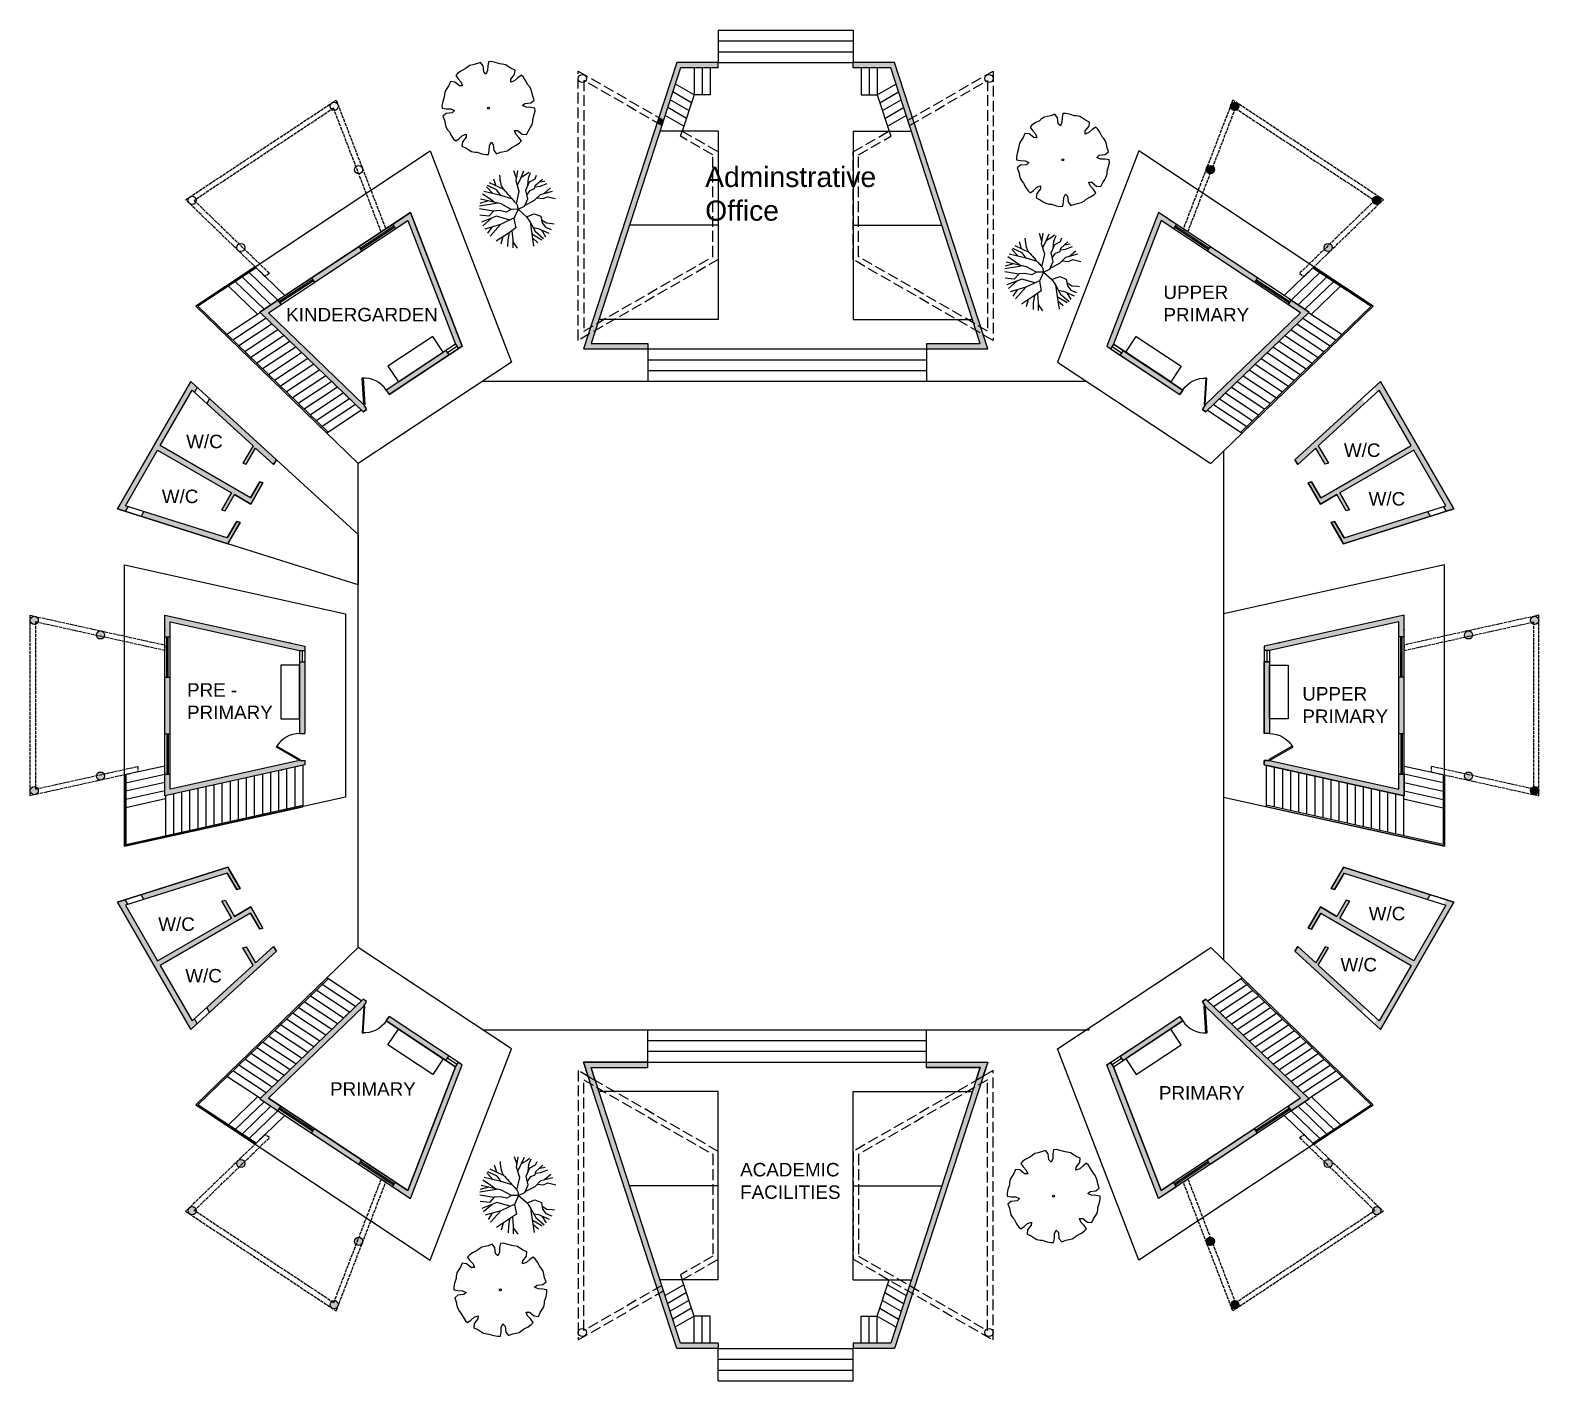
# Model space of a CAD drawing. Header units: millimetres. Extents: x -2023021 to 4454414, y -304659 to 993992.
# Drawn here: x 1668168 to 1724168, y 538402 to 588548 of the extents above; entities that cross this region are included whole.
import ezdxf

# ---------------------------------------------------------------- set-up
doc = ezdxf.new("R2010")
doc.units = ezdxf.units.MM
doc.header["$LTSCALE"] = 10
doc.header["$MEASUREMENT"] = 0
doc.linetypes.add('ACAD_ISO02W100', pattern=[15, 12, -3])
doc.linetypes.add('BANKLINE1', pattern=[5.5, 4, -1.5])
doc.layers.add('High Rise', color=255, linetype='Continuous')
doc.styles.get("Standard").update_dxf_attribs({"font": 'arial.ttf'})

# ---------------------------------------------------------------- blocks, each defined once
blk = doc.blocks.new('*U18')
for p, q in [((0, 0), (0, -6)), ((40, 0), (40, -6))]:
    blk.add_line(p, q)
blk.add_lwpolyline([(0, 0), (20, 34.6), (21.5, 33.8), (1.5, -0.9)], close=True)
blk.add_arc((0, 0), 40, 0, 60)
blk = doc.blocks.new('mb-cay3')
for p, q in [((-31, 616), (-85, 772)), ((-39, 560), (-5, 777)), ((59, 618), (123, 768)), ((65, 634), (172, 698)), ((172, 698), (230, 744)), ((217, 614), (265, 733)), ((358, 604), (389, 679)), ((-363, 255), (-718, 340)), ((-529, 295), (-660, 435)), ((-448, 370), (-640, 462)), ((-297, 377), (-594, 516)), ((-456, 451), (-504, 599)), ((-363, 255), (-448, 370)), ((27, 338), (-39, 560)), ((-33, 77), (27, 338)), ((-13, 473), (59, 618)), ((161, 366), (238, 540)), ((206, 186), (161, 366)), ((187, 260), (256, 361)), ((205, 466), (217, 614)), ((238, 540), (358, 604)), ((256, 361), (349, 398)), ((349, 398), (365, 469)), ((357, 434), (461, 448)), ((365, 469), (512, 598)), ((444, 539), (559, 556)), ((461, 448), (612, 502)), ((470, 275), (721, 344)), ((548, 297), (680, 413)), ((-426, 94), (-808, 31)), ((-623, 138), (-801, 89)), ((-355, 78), (-783, 174)), ((-610, 194), (-745, 282)), ((-496, 110), (-610, 194)), ((-130, 186), (-363, 255)), ((-143, -40), (-355, 78)), ((2, -36), (133, 27)), ((133, 27), (206, 186)), ((142, 47), (347, 154)), ((347, 154), (470, 275)), ((396, 203), (525, 189)), ((525, 189), (618, 226)), ((618, 226), (784, 188)), ((-514, -76), (-810, -27)), ((-610, -183), (-801, -161)), ((-451, -182), (-765, -306)), ((-552, -222), (-734, -380)), ((-511, -73), (-610, -183)), ((-387, -63), (-511, -73)), ((-173, -262), (-451, -182)), ((-245, -95), (-387, -63)), ((-79, -216), (-367, -355)), ((-143, -40), (-245, -95)), ((2, -36), (-143, -40)), ((2, -36), (-84, -227)), ((-84, -227), (-44, -427)), ((2, -36), (180, -191)), ((180, -191), (342, -131)), ((180, -191), (255, -303)), ((253, -300), (289, -547)), ((255, -303), (360, -497)), ((342, -131), (479, -183)), ((479, -183), (506, -322)), ((493, -257), (596, -322)), ((-367, -355), (-697, -450)), ((-550, -408), (-637, -538)), ((-367, -355), (-585, -598)), ((-188, -528), (-460, -705)), ((-318, -612), (-361, -764)), ((-188, -528), (-211, -677)), ((-44, -427), (-188, -528)), ((-126, -485), (-111, -678)), ((289, -547), (498, -675)), ((289, -547), (328, -810)), ((318, -419), (422, -436)), ((360, -497), (537, -649)), ((422, -436), (645, -534)), ((491, -467), (578, -611)), ((506, -322), (576, -413)), ((576, -413), (696, -460)), ((596, -322), (716, -333)), ((716, -333), (757, -339)), ((-211, -677), (-217, -819)), ((-111, -678), (-109, -842)), ((-110, -716), (-17, -849)), ((302, -637), (416, -737))]:
    blk.add_line(p, q)
for centre, radius, start, end in [((455, 700), 842, 181.5686, 195.0038), ((-141, 541), 225, 195.0038, 221.1659), ((62234, 55080), 83082, 221.1659, 221.28126), ((29144, 26029), 39048, 221.2813, 221.4495), ((15672, 14131), 21075, 221.4495, 221.7043), ((-7857, -6835), 10440, 41.3423, 41.7043), ((-61, 24), 56.4, 12.2823, 41.3423), ((-371, -43), 373, 1.0907, 12.2823)]:
    blk.add_arc(centre, radius, start, end)
blk = doc.blocks.new('mb-cay7')
for p, q in [((-109, 590), (-161, 571)), ((-75, 547), (-109, 590)), ((-7, 599), (-16, 547)), ((28, 601), (-7, 599)), ((76, 591), (28, 601)), ((138, 572), (76, 591)), ((-400, 452), (-424, 426)), ((-424, 426), (-393, 384)), ((-359, 480), (-400, 452)), ((-393, 384), (-354, 341)), ((-302, 509), (-359, 480)), ((-281, 528), (-302, 509)), ((-244, 552), (-281, 528)), ((-206, 561), (-244, 552)), ((-161, 571), (-206, 561)), ((-67, 471), (-75, 547)), ((-39, 443), (-67, 471)), ((-19, 489), (-39, 443)), ((-16, 547), (-19, 489)), ((166, 570), (138, 572)), ((209, 560), (166, 570)), ((242, 540), (209, 560)), ((281, 515), (242, 540)), ((277, 379), (325, 438)), ((331, 492), (281, 515)), ((367, 396), (324, 357)), ((325, 438), (331, 492)), ((410, 427), (367, 396)), ((436, 403), (410, 426)), ((463, 362), (436, 403)), ((-558, 225), (-568, 183)), ((-538, 259), (-558, 225)), ((-513, 297), (-538, 259)), ((-490, 348), (-513, 297)), ((-435, 342), (-490, 348)), ((-376, 294), (-435, 342)), ((-336, 293), (-376, 294)), ((-354, 341), (-336, 293)), ((276, 339), (277, 379)), ((324, 357), (276, 339)), ((493, 305), (463, 362)), ((512, 284), (493, 305)), ((535, 247), (512, 284)), ((545, 209), (535, 247)), ((554, 164), (545, 209)), ((-588, 93), (-598, 45)), ((-598, 45), (-596, 10)), ((-596, 10), (-545, 1)), ((-569, 155), (-588, 93)), ((-568, 183), (-569, 155)), ((-545, 1), (-486, -1)), ((426, 43), (455, 70)), ((472, 22), (426, 43)), ((455, 70), (531, 78)), ((531, 19), (472, 22)), ((531, 78), (573, 112)), ((583, 10), (531, 19)), ((573, 112), (554, 164)), ((584, -25), (582, 10)), ((-545, -58), (-587, -92)), ((-587, -92), (-568, -144)), ((-568, -144), (-558, -189)), ((-558, -189), (-549, -227)), ((-469, -50), (-545, -58)), ((-486, -1), (-440, -22)), ((-440, -22), (-469, -50)), ((544, -205), (554, -163)), ((554, -163), (555, -134)), ((555, -134), (574, -73)), ((574, -73), (584, -25)), ((-549, -227), (-526, -264)), ((-526, -264), (-507, -285)), ((-507, -285), (-477, -342)), ((-477, -342), (-450, -383)), ((-450, -383), (-424, -406)), ((-424, -406), (-381, -376)), ((-381, -376), (-338, -337)), ((-291, -359), (-339, -418)), ((-338, -337), (-290, -319)), ((-290, -319), (-291, -359)), ((340, -320), (322, -273)), ((322, -273), (362, -274)), ((380, -364), (340, -320)), ((362, -274), (421, -322)), ((410, -406), (380, -364)), ((421, -322), (476, -327)), ((476, -327), (499, -277)), ((499, -277), (524, -239)), ((524, -239), (544, -205)), ((-339, -418), (-345, -472)), ((-345, -472), (-294, -495)), ((-294, -495), (-256, -520)), ((-256, -520), (-222, -540)), ((-222, -540), (-180, -550)), ((-180, -550), (-152, -551)), ((-152, -551), (-90, -571)), ((-90, -571), (-42, -580)), ((-7, -579), (2, -527)), ((2, -527), (5, -469)), ((5, -469), (26, -423)), ((26, -423), (53, -451)), ((53, -451), (61, -527)), ((61, -527), (95, -570)), ((95, -570), (147, -550)), ((147, -550), (192, -541)), ((192, -541), (230, -531)), ((230, -531), (267, -508)), ((267, -508), (288, -489)), ((288, -489), (345, -459)), ((345, -459), (386, -432)), ((386, -432), (410, -406)), ((-42, -580), (-7, -578))]:
    blk.add_line(p, q)
blk.add_ellipse((-7, 10), major_axis=(-12.3, 0), ratio=0.999017)
blk = doc.blocks.new('ADMIN')
at = {"ltscale": 10, "transparency": 33554687}
h = blk.add_hatch(color=256, dxfattribs=at)
h.dxf.hatch_style = 1
h.paths.add_polyline_path([(1700255, 587348), (1698711, 587348), (1698711, 587148), (1700110, 587148), (1700742, 585202), (1700919, 585304)])
h.paths.add_polyline_path([(1700919, 585304), (1700742, 585202), (1700805, 585008), (1700983, 585110)])
h.paths.add_polyline_path([(1700983, 585110), (1700805, 585008), (1703188, 577676), (1703446, 577527)])
h.paths.add_polyline_path([(1703539, 577242), (1703280, 577392), (1703436, 576912), (1701436, 576912), (1701436, 576712), (1703711, 576712)])
h.paths.add_polyline_path([(1703446, 577527), (1703188, 577676), (1703280, 577392), (1703539, 577242)])
h.paths.add_polyline_path([(1691090, 576912), (1688987, 576912), (1689143, 577392), (1688884, 577242), (1688711, 576712), (1691090, 576712)])
h.paths.add_polyline_path([(1689235, 577676), (1688976, 577527), (1688884, 577242), (1689143, 577392)])
h.paths.add_polyline_path([(1690361, 581141), (1690151, 581141), (1688976, 577527), (1689235, 577676)])
h.paths.add_polyline_path([(1691617, 585008), (1691440, 585110), (1690151, 581141), (1690361, 581141)])
h.paths.add_polyline_path([(1692313, 587148), (1693711, 587148), (1693711, 587348), (1692167, 587348), (1691503, 585304), (1691680, 585202)])
h = blk.add_hatch(color=256, dxfattribs=at)
h.dxf.hatch_style = 1
h.paths.add_polyline_path([(1691680, 585202), (1691503, 585304), (1691440, 585110), (1691617, 585008)])
for p, q in [((1693711, 588548), (1698711, 588548)), ((1693711, 588548), (1693711, 587348)), ((1693711, 588148), (1698711, 588148)), ((1698711, 588548), (1698711, 587348)), ((1693711, 587748), (1698711, 587748)), ((1692811, 587148), (1692811, 586148)), ((1693111, 587148), (1693111, 586148)), ((1693411, 587148), (1693411, 586148)), ((1693711, 587148), (1693711, 587348)), ((1693711, 587348), (1698711, 587348)), ((1698711, 587148), (1698711, 587348)), ((1699011, 587148), (1699011, 586148)), ((1699311, 587148), (1699311, 586148)), ((1699611, 587148), (1699611, 586148)), ((1692811, 586148), (1692118, 586548)), ((1699611, 586148), (1700305, 586548)), ((1692622, 585564), (1691928, 585965)), ((1692717, 585856), (1692023, 586257)), ((1699706, 585856), (1700400, 586257)), ((1699801, 585564), (1700494, 585965)), ((1692432, 584981), (1691739, 585381)), ((1692527, 585273), (1691833, 585673)), ((1699896, 585273), (1700589, 585673)), ((1699990, 584981), (1700684, 585381)), ((1693711, 584802), (1691550, 584802)), ((1693711, 584802), (1693711, 581302)), ((1698711, 584802), (1700872, 584802)), ((1698711, 584802), (1698711, 581302)), ((1693711, 581302), (1690413, 581302)), ((1693711, 581302), (1693711, 577802)), ((1698711, 581302), (1702010, 581302)), ((1698711, 581302), (1698711, 577802)), ((1693711, 577802), (1689276, 577802)), ((1698711, 577802), (1703147, 577802)), ((1691090, 576912), (1691090, 576712)), ((1701436, 576912), (1701436, 576712)), ((1691090, 576712), (1701436, 576712)), ((1691090, 576712), (1691090, 575512)), ((1691090, 576312), (1701436, 576312)), ((1701436, 576712), (1701436, 575512)), ((1691090, 575912), (1701436, 575912)), ((1691090, 575512), (1701436, 575512))]:
    blk.add_line(p, q, dxfattribs=at)
for points in [[(1693711, 587348), (1692167, 587348), (1691503, 585304)], [(1693711, 587148), (1692313, 587148), (1691680, 585202)], [(1701436, 576712), (1703711, 576712), (1700255, 587348), (1698711, 587348)], [(1701436, 576912), (1703436, 576912), (1700110, 587148), (1698711, 587148)], [(1693411, 586148), (1692811, 586148), (1692374, 584802)], [(1699011, 586148), (1699611, 586148), (1700112, 584607)], [(1691503, 585304), (1688711, 576712), (1691090, 576712)], [(1691617, 585008), (1688987, 576912), (1691090, 576912)]]:
    blk.add_lwpolyline(points, dxfattribs=at)
at = {"ltscale": 100, "transparency": 33554687}
for centre in [(1688662, 586753), (1703760, 586753)]:
    blk.add_circle(centre, 151, dxfattribs=at)
at = {"layer": 'High Rise', "linetype": 'BANKLINE1', "ltscale": 10, "transparency": 33554687}
blk.add_lwpolyline([(1691617, 585008), (1688715, 586683), (1688715, 577376), (1693511, 580145), (1693511, 583914), (1692311, 584607), (1692374, 584802), (1693711, 584030), (1693711, 580030), (1688515, 577030), (1688515, 587030), (1691680, 585202)], close=True, dxfattribs=at)
for points in [[(1700742, 585202), (1703908, 587030), (1703908, 577030), (1698711, 580030), (1698711, 584030), (1700049, 584802)], [(1700805, 585008), (1703708, 586683), (1703708, 577376), (1698911, 580145), (1698911, 583914), (1700112, 584607)]]:
    blk.add_lwpolyline(points, dxfattribs=at)
at = {"ltscale": 10, "transparency": 33554687, "insert": (1693225, 583475), "char_height": 750, "attachment_point": 1}
blk.add_mtext_dynamic_manual_height_columns('Adminstrative Office', width=4175.09, gutter_width=1, heights=[0], dxfattribs=at)

msp = doc.modelspace()

# ---------------------------------------------------------------- hatches: boundary and pattern name
at = {"ltscale": 10, "transparency": 33554687}
h = msp.add_hatch(color=256, dxfattribs=at)
h.dxf.hatch_style = 1
h.paths.add_polyline_path([(1713027, 585722, 1), (1712726, 585722, 1)])
h = msp.add_hatch(color=256, dxfattribs=at)
h.dxf.hatch_style = 1
h.paths.add_polyline_path([(1712126, 583374, 1), (1711824, 583374, 1)])
h = msp.add_hatch(color=256, dxfattribs=at)
h.dxf.hatch_style = 1
h.paths.add_polyline_path([(1718302, 582231, 1), (1718001, 582231, 1)])
h = msp.add_hatch(color=256, dxfattribs=at)
h.dxf.hatch_style = 1
h.paths.add_polyline_path([(1711965, 580514), (1711855, 580347), (1713613, 579184), (1713723, 579351)])
h.paths.add_polyline_path([(1710050, 581781), (1709804, 581141), (1710019, 581141), (1710148, 581477), (1710604, 581175), (1710714, 581342)])
h.paths.add_polyline_path([(1710019, 581141), (1709804, 581141), (1708138, 576811), (1708272, 576722), (1708383, 576889)])
h.paths.add_polyline_path([(1708733, 576654), (1708624, 576490), (1710844, 575021), (1710953, 575186)])
h.paths.add_polyline_path([(1715638, 578084), (1714974, 578523), (1714864, 578357), (1715320, 578055), (1711789, 574636), (1711704, 574509), (1711678, 574469), (1711812, 574380)])
h.paths.add_polyline_path([(1716415, 580614), (1716211, 580417, 0.509744), (1716450, 580370), (1716454, 580374, 0.198013), (1716498, 580480, 0.28315)])
h.paths.add_polyline_path([(1716415, 580614, 0.558664), (1716197, 580480, 0.109085), (1716211, 580417)])
h.paths.add_polyline_path([(1721528, 566242), (1721522, 566241, 0.346414), (1721407, 566095, 0.138817), (1721429, 566016), (1721707, 566077, 0.029346), (1721708, 566095, 0.473317)])
h.paths.add_polyline_path([(1721707, 566077), (1721429, 566016, 0.711083)])
h.paths.add_polyline_path([(1723865, 566637, 0.138024), (1723888, 566558), (1723968, 566576), (1723968, 566494, 0.512575), (1724167, 566637, 1)])
h.paths.add_polyline_path([(1723968, 566576), (1723888, 566558, 0.176379), (1723968, 566494)], flags=17)
h.paths.add_polyline_path([(1718968, 566576), (1718968, 566029), (1719168, 566029), (1719168, 566825), (1713968, 565677), (1713968, 565517), (1714168, 565517)])
h.paths.add_polyline_path([(1719168, 564529), (1718968, 564529), (1718968, 562421), (1719168, 562421)])
h.paths.add_polyline_path([(1714168, 565095), (1713968, 565095), (1713968, 562433), (1714166, 562433)])
h.paths.add_polyline_path([(1714168, 561433), (1713968, 561433), (1713968, 561273), (1719168, 560125), (1719168, 560921), (1718968, 560921), (1718968, 560374)])
h.paths.add_polyline_path([(1721708, 560855, 0.029346), (1721707, 560873), (1721429, 560934, 0.138817), (1721407, 560855, 0.346414), (1721522, 560709), (1721528, 560708, 0.473317)])
h.paths.add_polyline_path([(1721429, 560934), (1721707, 560873, 0.711083)])
h.paths.add_polyline_path([(1694340, 544869), (1698334, 544869), (1698334, 546741), (1694340, 546741)], flags=9)
h.paths.add_polyline_path([(1717717, 570616), (1719324, 570616), (1719324, 571647), (1717717, 571647)], flags=9)
h.paths.add_polyline_path([(1716800, 572423), (1718407, 572423), (1718407, 573453), (1716800, 573453)], flags=9)
h.paths.add_polyline_path([(1716671, 553323), (1718279, 553323), (1718279, 554353), (1716671, 554353)], flags=9)
h.paths.add_polyline_path([(1717721, 555218), (1719328, 555218), (1719328, 556248), (1717721, 556248)], flags=9)
h.paths.add_polyline_path([(1673793, 552911), (1675401, 552911), (1675401, 553941), (1673793, 553941)], flags=9)
h.paths.add_polyline_path([(1672789, 554826), (1674396, 554826), (1674396, 555857), (1672789, 555857)], flags=9)
h.paths.add_polyline_path([(1672921, 570707), (1674529, 570707), (1674529, 571738), (1672921, 571738)], flags=9)
h.paths.add_polyline_path([(1673824, 572746), (1675432, 572746), (1675432, 573777), (1673824, 573777)], flags=9)
h.paths.add_polyline_path([(1710055, 577461), (1713488, 577461), (1713488, 579324), (1710055, 579324)], flags=9)
h.paths.add_polyline_path([(1709887, 548571), (1713319, 548571), (1713319, 549601), (1709887, 549601)], flags=9)
h.paths.add_polyline_path([(1679120, 548714), (1682553, 548714), (1682553, 549744), (1679120, 549744)], flags=9)
h.paths.add_polyline_path([(1673812, 562697), (1677245, 562697), (1677245, 564561), (1673812, 564561)], flags=9)
h.paths.add_polyline_path([(1677495, 577455), (1683373, 577455), (1683373, 578486), (1677495, 578486)], flags=9)
h = msp.add_hatch(color=256, dxfattribs=at)
h.dxf.hatch_style = 1
h.paths.add_polyline_path([(1682532, 581141), (1682318, 581141), (1683954, 576889), (1684064, 576722), (1684198, 576811)])
h.paths.add_polyline_path([(1682286, 581781), (1681622, 581342), (1681732, 581175), (1682189, 581477), (1682318, 581141), (1682532, 581141)])
h.paths.add_polyline_path([(1680481, 580347), (1680371, 580514), (1678613, 579351), (1678723, 579184)])
h.paths.add_polyline_path([(1677016, 578055), (1677472, 578357), (1677362, 578523), (1676698, 578084), (1680524, 574380), (1680658, 574469), (1680549, 574634)])
h.paths.add_polyline_path([(1683713, 576490), (1683602, 576656), (1681383, 575186), (1681492, 575021)])
h = msp.add_hatch(color=256, dxfattribs=at)
h.dxf.hatch_style = 1
h.paths.add_polyline_path([(1691680, 541748), (1691503, 541646), (1692167, 539602), (1693711, 539602), (1693711, 539802), (1692313, 539802)])
h.paths.add_polyline_path([(1691617, 541942), (1691440, 541840), (1691503, 541646), (1691680, 541748)])
h.paths.add_polyline_path([(1690903, 544141), (1690692, 544141), (1691440, 541840), (1691617, 541942)])
h.paths.add_polyline_path([(1689235, 549274), (1688976, 549423), (1690692, 544141), (1690903, 544141)])
h.paths.add_polyline_path([(1689143, 549558), (1688884, 549707), (1688976, 549423), (1689235, 549274)])
h.paths.add_polyline_path([(1703446, 549423), (1703188, 549274), (1701520, 544141), (1701730, 544141)])
h.paths.add_polyline_path([(1703539, 549707), (1703280, 549558), (1703188, 549274), (1703446, 549423)])
h.paths.add_polyline_path([(1701730, 544141), (1701520, 544141), (1700805, 541942), (1700983, 541840)])
h.paths.add_polyline_path([(1700919, 541646), (1700742, 541748), (1700110, 539802), (1698711, 539802), (1698711, 539602), (1700255, 539602)])
h.paths.add_polyline_path([(1700983, 541840), (1700805, 541942), (1700742, 541748), (1700919, 541646)])
h.paths.add_polyline_path([(1694340, 544869), (1698334, 544869), (1698334, 546741), (1694340, 546741)], flags=9)
h.paths.add_polyline_path([(1717717, 570616), (1719324, 570616), (1719324, 571647), (1717717, 571647)], flags=9)
h.paths.add_polyline_path([(1716800, 572423), (1718407, 572423), (1718407, 573453), (1716800, 573453)], flags=9)
h.paths.add_polyline_path([(1716671, 553323), (1718279, 553323), (1718279, 554353), (1716671, 554353)], flags=9)
h.paths.add_polyline_path([(1717721, 555218), (1719328, 555218), (1719328, 556248), (1717721, 556248)], flags=9)
h.paths.add_polyline_path([(1673793, 552911), (1675401, 552911), (1675401, 553941), (1673793, 553941)], flags=9)
h.paths.add_polyline_path([(1672789, 554826), (1674396, 554826), (1674396, 555857), (1672789, 555857)], flags=9)
h.paths.add_polyline_path([(1672921, 570707), (1674529, 570707), (1674529, 571738), (1672921, 571738)], flags=9)
h.paths.add_polyline_path([(1673824, 572746), (1675432, 572746), (1675432, 573777), (1673824, 573777)], flags=9)
h.paths.add_polyline_path([(1710055, 577461), (1713488, 577461), (1713488, 579324), (1710055, 579324)], flags=9)
h.paths.add_polyline_path([(1715211, 562553), (1718644, 562553), (1718644, 564417), (1715211, 564417)], flags=9)
h.paths.add_polyline_path([(1709887, 548571), (1713319, 548571), (1713319, 549601), (1709887, 549601)], flags=9)
h.paths.add_polyline_path([(1679120, 548714), (1682553, 548714), (1682553, 549744), (1679120, 549744)], flags=9)
h.paths.add_polyline_path([(1673812, 562697), (1677245, 562697), (1677245, 564561), (1673812, 564561)], flags=9)
h.paths.add_polyline_path([(1677495, 577455), (1683373, 577455), (1683373, 578486), (1677495, 578486)], flags=9)
h = msp.add_hatch(color=256, dxfattribs=at)
h.dxf.hatch_style = 1
h.paths.add_polyline_path([(1672991, 573127), (1674181, 575187), (1674267, 575107), (1674370, 575285), (1674132, 575503), (1671404, 570778), (1671700, 570685), (1671802, 570862), (1671702, 570894), (1672891, 572954), (1675641, 571366), (1675280, 570742), (1675402, 570703), (1675749, 571304), (1676355, 570954), (1676810, 571742), (1676688, 571780), (1676347, 571189)])
h.paths.add_polyline_path([(1672388, 570677), (1672285, 570499), (1675505, 569481), (1675962, 570273), (1675840, 570312), (1675485, 569697)])
h.paths.add_polyline_path([(1676536, 573033), (1677203, 572423), (1677306, 572600), (1674823, 574870), (1674721, 574693), (1676441, 573120), (1676067, 572471), (1676189, 572433)])
h = msp.add_hatch(color=256, dxfattribs=at)
h.dxf.hatch_style = 1
h.paths.add_polyline_path([(1719432, 573127), (1718242, 575187), (1718155, 575107), (1718053, 575285), (1718291, 575503), (1721019, 570778), (1720723, 570685), (1720621, 570862), (1720721, 570894), (1719532, 572954), (1716782, 571366), (1717142, 570742), (1717020, 570703), (1716674, 571304), (1716067, 570954), (1715612, 571742), (1715734, 571780), (1716076, 571189)])
h.paths.add_polyline_path([(1720035, 570677), (1720137, 570499), (1716918, 569481), (1716460, 570273), (1716582, 570312), (1716937, 569697)])
h.paths.add_polyline_path([(1715887, 573033), (1715219, 572423), (1715117, 572600), (1717599, 574870), (1717702, 574693), (1715982, 573120), (1716356, 572471), (1716234, 572433)])
h = msp.add_hatch(color=256, dxfattribs=at)
h.dxf.hatch_style = 1
h.paths.add_polyline_path([(1673168, 566825), (1673168, 566029), (1673368, 566029), (1673368, 566576), (1678168, 565517), (1678368, 565517), (1678368, 565677)])
h.paths.add_polyline_path([(1673368, 564529), (1673168, 564529), (1673168, 562421), (1673368, 562421)])
h.paths.add_polyline_path([(1673368, 560921), (1673168, 560921), (1673168, 560125), (1678368, 561273), (1678368, 561433), (1678168, 561433), (1673368, 560374)])
h.paths.add_polyline_path([(1678368, 565095), (1678168, 565095), (1678168, 562433), (1678321, 562433), (1678368, 562433)])
h.paths.add_polyline_path([(1670628, 566095, 0.029346), (1670629, 566077), (1670907, 566016, 0.138817), (1670929, 566095, 1)])
h.paths.add_polyline_path([(1670907, 566016), (1670629, 566077, 0.711083)])
h.paths.add_polyline_path([(1668170, 566637, 0.512575), (1668368, 566494), (1668368, 566576), (1668449, 566558, 0.138024), (1668471, 566637, 1)])
h.paths.add_polyline_path([(1668449, 566558), (1668368, 566576), (1668368, 566494, 0.176379)], flags=17)
h.paths.add_polyline_path([(1668449, 560392), (1668368, 560374), (1668368, 560456, 0.512575), (1668170, 560313, 1), (1668471, 560313, 0.138024)])
h.paths.add_polyline_path([(1668368, 560456), (1668368, 560374), (1668449, 560392, 0.176379)], flags=17)
h.paths.add_polyline_path([(1670929, 560855, 0.138817), (1670907, 560934), (1670629, 560873, 0.029346), (1670628, 560855, 0.473317), (1670808, 560708), (1670814, 560709, 0.346414)])
h.paths.add_polyline_path([(1670907, 560934, 0.711083), (1670629, 560873)])
h = msp.add_hatch(color=256, dxfattribs=at)
h.dxf.hatch_style = 1
h.paths.add_polyline_path([(1724168, 560313, 1), (1723866, 560313, 1)])
h = msp.add_hatch(color=256, dxfattribs=at)
h.dxf.hatch_style = 1
h.paths.add_polyline_path([(1672991, 553823), (1674181, 551763), (1674267, 551842), (1674370, 551665), (1674132, 551447), (1671404, 556172), (1671700, 556265), (1671802, 556088), (1671702, 556056), (1672891, 553996), (1675641, 555584), (1675280, 556208), (1675402, 556247), (1675749, 555646), (1676355, 555996), (1676810, 555208), (1676688, 555170), (1676347, 555761)])
h.paths.add_polyline_path([(1672388, 556273), (1672285, 556451), (1675505, 557469), (1675962, 556677), (1675840, 556638), (1675485, 557253)])
h.paths.add_polyline_path([(1676536, 553917), (1677203, 554527), (1677306, 554350), (1674823, 552080), (1674721, 552257), (1676441, 553830), (1676067, 554479), (1676189, 554517)])
h = msp.add_hatch(color=256, dxfattribs=at)
h.dxf.hatch_style = 1
h.paths.add_polyline_path([(1719432, 553823), (1718242, 551763), (1718155, 551842), (1718053, 551665), (1718291, 551447), (1721019, 556172), (1720723, 556265), (1720621, 556088), (1720721, 556056), (1719532, 553996), (1716782, 555584), (1717142, 556208), (1717020, 556247), (1716674, 555646), (1716067, 555996), (1715612, 555208), (1715734, 555170), (1716076, 555761)])
h.paths.add_polyline_path([(1720035, 556273), (1720137, 556451), (1716918, 557469), (1716460, 556677), (1716582, 556638), (1716937, 557253)])
h.paths.add_polyline_path([(1715887, 553917), (1715219, 554527), (1715117, 554350), (1717599, 552080), (1717702, 552257), (1715982, 553830), (1716356, 554479), (1716234, 554517)])
h = msp.add_hatch(color=256, dxfattribs=at)
h.dxf.hatch_style = 1
h.paths.add_polyline_path([(1680549, 552316), (1680632, 552441), (1680658, 552481), (1680524, 552570), (1676698, 548866), (1677362, 548427), (1677472, 548593), (1677016, 548895)])
h.paths.add_polyline_path([(1678723, 547766), (1678613, 547599), (1680371, 546436), (1680481, 546603)])
h.paths.add_polyline_path([(1684198, 550139), (1684064, 550228), (1683954, 550061), (1682189, 545473), (1681732, 545775), (1681622, 545608), (1682286, 545169)])
h.paths.add_polyline_path([(1681492, 551929), (1681383, 551764), (1683602, 550294), (1683713, 550460)])
h.paths.add_polyline_path([(1676125, 546533, 0.803289), (1675838, 546470, 0.28315), (1675921, 546336)])
h.paths.add_polyline_path([(1676139, 546470, 0.109085), (1676125, 546533), (1675921, 546336, 0.558664)])
h.paths.add_polyline_path([(1674326, 544680), (1674257, 544725), (1674317, 544783, 0.80201), (1674030, 544719, 0.877505)])
h.paths.add_polyline_path([(1674317, 544783), (1674257, 544725), (1674326, 544680, 0.065243), (1674331, 544719, 0.109872)])
h = msp.add_hatch(color=256, dxfattribs=at)
h.dxf.hatch_style = 1
h.paths.add_polyline_path([(1715638, 548866), (1711812, 552570), (1711678, 552481), (1711787, 552316), (1715320, 548895), (1714864, 548593), (1714974, 548427)])
h = msp.add_hatch(color=256, dxfattribs=at)
h.dxf.hatch_style = 1
h.paths.add_polyline_path([(1710955, 551762), (1710844, 551929), (1708624, 550460), (1708734, 550294)])
h.paths.add_polyline_path([(1708383, 550061), (1708272, 550228), (1708138, 550139), (1710050, 545169), (1710714, 545608), (1710604, 545775), (1710148, 545473)])
h.paths.add_polyline_path([(1709887, 548571), (1713319, 548571), (1713319, 549601), (1709887, 549601)], flags=9)
h = msp.add_hatch(color=256, dxfattribs=at)
h.dxf.hatch_style = 1
h.paths.add_polyline_path([(1691090, 550238), (1688711, 550238), (1688884, 549707), (1689143, 549558), (1688987, 550038), (1691090, 550038)])
h = msp.add_hatch(color=256, dxfattribs=at)
h.dxf.hatch_style = 1
h.paths.add_polyline_path([(1703711, 550238), (1701436, 550238), (1701436, 550038), (1703436, 550038), (1703280, 549558), (1703531, 549703)])
h = msp.add_hatch(color=256, dxfattribs=at)
h.dxf.hatch_style = 1
h.paths.add_polyline_path([(1713723, 547599), (1713613, 547766), (1711855, 546603), (1711965, 546436)])
h = msp.add_hatch(color=256, dxfattribs=at)
h.dxf.hatch_style = 1
h.paths.add_polyline_path([(1716211, 546533), (1716415, 546336, 0.28315), (1716498, 546470, 0.803289)])
h.paths.add_polyline_path([(1716211, 546533, 0.109085), (1716197, 546470, 0.558664), (1716415, 546336)])
h.paths.add_polyline_path([(1718307, 544719, 0.80201), (1718020, 544783), (1718079, 544725), (1718011, 544680, 0.877505)])
h.paths.add_polyline_path([(1718079, 544725), (1718020, 544783, 0.109872), (1718005, 544719, 0.065243), (1718011, 544680)])
h = msp.add_hatch(color=256, dxfattribs=at)
h.dxf.hatch_style = 1
h.paths.add_polyline_path([(1679460, 541380), (1679430, 541303), (1679362, 541348, 0.231052), (1679304, 541230, 1), (1679605, 541230, 0.403764)])
h.paths.add_polyline_path([(1679460, 541380, 0.176379), (1679362, 541348), (1679430, 541303)])
h.paths.add_polyline_path([(1680509, 543579, 0.404669), (1680364, 543730), (1680261, 543464, 0.509744), (1680498, 543522), (1680500, 543528, 0.087106)])
h.paths.add_polyline_path([(1680364, 543730, 0.423823), (1680208, 543579, 0.220736), (1680261, 543464)])
h = msp.add_hatch(color=256, dxfattribs=at)
h.dxf.hatch_style = 1
h.paths.add_polyline_path([(1712124, 543583, 1), (1711823, 543583, 1)])
h = msp.add_hatch(color=256, dxfattribs=at)
h.dxf.hatch_style = 1
h.paths.add_polyline_path([(1713033, 541230, 1), (1712731, 541230, 1)])

# ---------------------------------------------------------------- linework, layer by layer
for p, q in [((1681622, 581342), (1681732, 581175)), ((1710714, 581342), (1710604, 581175)), ((1680412, 580451), (1681663, 581279)), ((1680440, 580410), (1681691, 581237)), ((1711896, 580410), (1710645, 581237)), ((1711924, 580451), (1710673, 581279)), ((1680371, 580514), (1680481, 580347)), ((1711965, 580514), (1711855, 580347)), ((1678655, 579288), (1677403, 578461)), ((1678682, 579247), (1677431, 578419)), ((1678613, 579351), (1678723, 579184)), ((1713723, 579351), (1713613, 579184)), ((1713654, 579247), (1714905, 578419)), ((1713682, 579288), (1714933, 578461)), ((1684009, 576805), (1683657, 576573)), ((1683954, 576889), (1684064, 576722)), ((1708383, 576889), (1708272, 576722)), ((1708328, 576805), (1708679, 576573)), ((1683602, 576656), (1683713, 576490)), ((1708734, 576656), (1708624, 576490)), ((1674370, 575285), (1674267, 575107)), ((1681382, 575188), (1681492, 575021)), ((1684953, 575512), (1707356, 575512)), ((1710955, 575188), (1710844, 575021)), ((1674823, 574870), (1674721, 574693)), ((1680548, 574636), (1680658, 574469)), ((1711789, 574636), (1711678, 574469)), ((1712468, 572928), (1712468, 554022)), ((1680347, 554511), (1680347, 572464)), ((1676347, 571189), (1676688, 571780)), ((1676688, 571780), (1676810, 571742)), ((1715734, 571780), (1715612, 571742)), ((1716076, 571189), (1715734, 571780)), ((1675280, 570742), (1675641, 571366)), ((1717142, 570742), (1716782, 571366)), ((1671802, 570862), (1671700, 570685)), ((1672388, 570677), (1672285, 570499)), ((1720035, 570677), (1720137, 570499)), ((1720621, 570862), (1720723, 570685)), ((1675485, 569697), (1675840, 570312)), ((1675840, 570312), (1675962, 570273)), ((1716582, 570312), (1716460, 570273)), ((1716937, 569697), (1716582, 570312)), ((1673168, 566029), (1673368, 566029)), ((1673243, 564529), (1673243, 566029)), ((1673293, 564529), (1673293, 566029)), ((1719168, 566029), (1718968, 566029)), ((1719043, 564529), (1719043, 566029)), ((1719093, 564529), (1719093, 566029)), ((1678168, 565517), (1678368, 565517)), ((1678168, 565095), (1678368, 565095)), ((1678268, 565517), (1678268, 565095)), ((1714168, 565517), (1713968, 565517)), ((1714168, 565095), (1713968, 565095)), ((1714068, 565517), (1714068, 565095)), ((1673168, 564529), (1673368, 564529)), ((1719168, 564529), (1718968, 564529)), ((1673168, 562421), (1673368, 562421)), ((1673243, 562421), (1673243, 560921)), ((1673293, 562421), (1673293, 560921)), ((1678168, 562433), (1678368, 562433)), ((1714168, 562433), (1713968, 562433)), ((1719168, 562421), (1718968, 562421)), ((1719043, 562421), (1719043, 560921)), ((1719093, 562421), (1719093, 560921)), ((1678168, 561433), (1678368, 561433)), ((1714168, 561433), (1713968, 561433)), ((1675485, 557253), (1675840, 556638)), ((1716937, 557253), (1716582, 556638)), ((1675840, 556638), (1675962, 556677)), ((1716582, 556638), (1716460, 556677)), ((1671802, 556088), (1671700, 556265)), ((1672388, 556273), (1672285, 556451)), ((1675280, 556208), (1675641, 555584)), ((1717142, 556208), (1716782, 555584)), ((1720035, 556273), (1720137, 556451)), ((1676347, 555761), (1676688, 555170)), ((1716076, 555761), (1715734, 555170)), ((1674823, 552080), (1674721, 552257)), ((1680548, 552314), (1680658, 552481)), ((1711789, 552314), (1711678, 552481)), ((1674370, 551665), (1674267, 551842)), ((1681382, 551762), (1681492, 551929)), ((1710955, 551762), (1710844, 551929)), ((1684953, 551438), (1707471, 551438)), ((1691090, 551438), (1701436, 551438)), ((1691090, 550238), (1691090, 551438)), ((1701436, 550238), (1701436, 551438)), ((1707471, 551438), (1707471, 551497)), ((1691090, 551038), (1701436, 551038)), ((1691090, 550638), (1701436, 550638)), ((1683602, 550294), (1683713, 550460)), ((1683602, 550294), (1683713, 550460)), ((1684009, 550144), (1683657, 550377)), ((1683954, 550061), (1684064, 550228)), ((1683954, 550061), (1684064, 550228)), ((1691090, 550038), (1691090, 550238)), ((1691090, 550238), (1701436, 550238)), ((1701436, 550038), (1701436, 550238)), ((1708383, 550061), (1708272, 550228)), ((1708328, 550144), (1708679, 550377)), ((1708734, 550294), (1708624, 550460)), ((1693711, 549148), (1689276, 549148)), ((1693711, 545648), (1693711, 549148)), ((1698711, 545648), (1698711, 549148)), ((1698711, 549148), (1703147, 549148)), ((1677362, 548427), (1677472, 548593)), ((1678655, 547661), (1677403, 548489)), ((1678682, 547703), (1677431, 548531)), ((1713654, 547703), (1714905, 548531)), ((1713682, 547661), (1714933, 548489)), ((1678613, 547599), (1678723, 547766)), ((1678613, 547599), (1678723, 547766)), ((1713723, 547599), (1713613, 547766)), ((1680371, 546436), (1680481, 546603)), ((1680371, 546436), (1680481, 546603)), ((1711965, 546436), (1711855, 546603)), ((1680412, 546499), (1681663, 545671)), ((1680440, 546540), (1681691, 545713)), ((1711896, 546540), (1710645, 545713)), ((1711924, 546499), (1710673, 545671)), ((1681622, 545608), (1681732, 545775)), ((1681622, 545608), (1681732, 545775)), ((1693711, 545648), (1690413, 545648)), ((1693711, 542148), (1693711, 545648)), ((1698711, 542148), (1698711, 545648)), ((1698711, 545648), (1702010, 545648)), ((1710714, 545608), (1710604, 545775)), ((1693711, 542148), (1691550, 542148)), ((1698711, 542148), (1700872, 542148)), ((1692432, 541969), (1691739, 541569)), ((1692527, 541677), (1691833, 541277)), ((1699896, 541677), (1700589, 541277)), ((1699990, 541969), (1700684, 541569)), ((1692622, 541386), (1691928, 540985)), ((1692717, 541094), (1692023, 540693)), ((1699706, 541094), (1700400, 540693)), ((1699801, 541386), (1700494, 540985)), ((1692811, 540802), (1692118, 540402)), ((1692811, 539802), (1692811, 540802)), ((1693111, 539802), (1693111, 540802)), ((1693411, 539802), (1693411, 540802)), ((1699011, 539802), (1699011, 540802)), ((1699311, 539802), (1699311, 540802)), ((1699611, 539802), (1699611, 540802)), ((1699611, 540802), (1700305, 540402)), ((1693711, 539802), (1693711, 539602)), ((1693711, 539602), (1698711, 539602)), ((1693711, 538402), (1693711, 539602)), ((1698711, 539802), (1698711, 539602)), ((1698711, 538402), (1698711, 539602)), ((1693711, 539202), (1698711, 539202)), ((1693711, 538802), (1698711, 538802)), ((1693711, 538402), (1698711, 538402))]:
    msp.add_line(p, q, dxfattribs=at)
at = {"ltscale": 100, "transparency": 33554687}
for p, q in [((1676607, 578002), (1675527, 579048)), ((1676850, 578184), (1675783, 579217)), ((1677106, 578354), (1676039, 579387)), ((1715230, 578354), (1716297, 579387)), ((1715487, 578184), (1716554, 579217)), ((1715729, 578002), (1716810, 579048)), ((1676712, 578071), (1675473, 577252)), ((1715624, 578071), (1716863, 577252)), ((1676933, 577857), (1675694, 577038)), ((1677153, 577643), (1675915, 576824)), ((1677374, 577430), (1676136, 576611)), ((1714962, 577430), (1716201, 576611)), ((1715183, 577643), (1716421, 576824)), ((1715404, 577857), (1716642, 577038)), ((1677595, 577216), (1676356, 576397)), ((1677816, 577002), (1676577, 576183)), ((1714521, 577002), (1715759, 576183)), ((1714741, 577216), (1715980, 576397)), ((1678036, 576789), (1676798, 575969)), ((1678257, 576575), (1677019, 575756)), ((1678478, 576361), (1677239, 575542)), ((1713859, 576361), (1715097, 575542)), ((1714079, 576575), (1715318, 575756)), ((1714300, 576789), (1715538, 575969)), ((1678699, 576148), (1677460, 575328)), ((1678919, 575934), (1677681, 575115)), ((1679140, 575720), (1677902, 574901)), ((1713196, 575720), (1714435, 574901)), ((1713417, 575934), (1714656, 575115)), ((1713638, 576148), (1714876, 575328)), ((1679361, 575507), (1678122, 574687)), ((1679581, 575293), (1678343, 574474)), ((1712755, 575293), (1713993, 574474)), ((1712976, 575507), (1714214, 574687)), ((1679802, 575079), (1678564, 574260)), ((1680023, 574866), (1678784, 574046)), ((1680244, 574652), (1679005, 573833)), ((1680524, 574380), (1680244, 574652)), ((1711812, 574380), (1712093, 574652)), ((1712093, 574652), (1713331, 573833)), ((1712313, 574866), (1713552, 574046)), ((1712534, 575079), (1713773, 574260)), ((1680464, 574438), (1679183, 573591)), ((1711872, 574438), (1713153, 573591)), ((1677687, 561122), (1677687, 559637)), ((1678368, 561273), (1677987, 561188)), ((1677987, 561188), (1677987, 559703)), ((1678287, 561255), (1678287, 559718)), ((1713968, 561273), (1714349, 561188)), ((1714049, 561255), (1714049, 559718)), ((1714349, 561188), (1714349, 559703)), ((1714649, 561122), (1714649, 559637)), ((1673168, 560614), (1671718, 560294)), ((1675287, 560593), (1675287, 559108)), ((1675587, 560659), (1675587, 559174)), ((1675887, 560725), (1675887, 559240)), ((1676187, 560791), (1676187, 559306)), ((1676487, 560857), (1676487, 559372)), ((1676787, 560924), (1676787, 559439)), ((1677087, 560990), (1677087, 559505)), ((1677387, 561056), (1677387, 559571)), ((1714949, 561056), (1714949, 559571)), ((1715249, 560990), (1715249, 559505)), ((1715549, 560924), (1715549, 559439)), ((1715849, 560857), (1715849, 559372)), ((1716149, 560791), (1716149, 559306)), ((1716449, 560725), (1716449, 559240)), ((1716749, 560659), (1716749, 559174)), ((1717049, 560593), (1717049, 559108)), ((1719168, 560614), (1720618, 560294)), ((1673168, 560307), (1671718, 559987)), ((1673187, 560004), (1671718, 559680)), ((1673187, 560129), (1673187, 558644)), ((1673487, 560195), (1673487, 558710)), ((1673787, 560262), (1673787, 558777)), ((1674087, 560328), (1674087, 558843)), ((1674387, 560394), (1674387, 558909)), ((1674687, 560460), (1674687, 558975)), ((1674987, 560526), (1674987, 559041)), ((1717349, 560526), (1717349, 559041)), ((1717649, 560460), (1717649, 558975)), ((1717949, 560394), (1717949, 558909)), ((1718249, 560328), (1718249, 558843)), ((1718549, 560262), (1718549, 558777)), ((1718849, 560195), (1718849, 558710)), ((1719149, 560129), (1719149, 558644)), ((1719149, 560004), (1720618, 559680)), ((1719168, 560307), (1720618, 559987)), ((1680464, 552512), (1679183, 553359)), ((1711872, 552512), (1713153, 553359)), ((1680023, 552084), (1678784, 552904)), ((1680244, 552298), (1679005, 553117)), ((1712093, 552298), (1713331, 553117)), ((1712313, 552084), (1713552, 552904)), ((1679361, 551443), (1678122, 552263)), ((1679581, 551657), (1678343, 552476)), ((1679802, 551871), (1678564, 552690)), ((1680524, 552570), (1680244, 552298)), ((1711812, 552570), (1712093, 552298)), ((1712534, 551871), (1713773, 552690)), ((1712755, 551657), (1713993, 552476)), ((1712976, 551443), (1714214, 552263)), ((1678699, 550802), (1677460, 551622)), ((1678919, 551016), (1677681, 551835)), ((1679140, 551230), (1677902, 552049)), ((1713196, 551230), (1714435, 552049)), ((1713417, 551016), (1714656, 551835)), ((1713638, 550802), (1714876, 551622)), ((1678257, 550375), (1677019, 551194)), ((1678478, 550589), (1677239, 551408)), ((1713859, 550589), (1715097, 551408)), ((1714079, 550375), (1715318, 551194)), ((1677595, 549734), (1676356, 550553)), ((1677816, 549948), (1676577, 550767)), ((1678036, 550161), (1676798, 550981)), ((1714300, 550161), (1715538, 550981)), ((1714521, 549948), (1715759, 550767)), ((1714741, 549734), (1715980, 550553)), ((1677153, 549307), (1675915, 550126)), ((1677374, 549520), (1676136, 550339)), ((1714962, 549520), (1716201, 550339)), ((1715183, 549307), (1716421, 550126)), ((1676712, 548879), (1675473, 549698)), ((1676933, 549093), (1675694, 549912)), ((1715404, 549093), (1716642, 549912)), ((1715624, 548879), (1716863, 549698)), ((1676607, 548948), (1675527, 547902)), ((1715729, 548948), (1716810, 547902)), ((1676850, 548766), (1675783, 547733)), ((1677106, 548596), (1676039, 547563)), ((1715230, 548596), (1716297, 547563)), ((1715487, 548766), (1716554, 547733))]:
    msp.add_line(p, q, dxfattribs=at)
for points in [[(1686031, 576225), (1680347, 572464), (1674313, 578305), (1683016, 584062)], [(1706306, 576225), (1711990, 572464), (1718023, 578305), (1709321, 584062)], [(1679868, 566883), (1679868, 560067), (1671668, 558258), (1671668, 568692)], [(1712468, 566883), (1712468, 560067), (1720668, 558258), (1720668, 568692)], [(1686031, 550725), (1680347, 554486), (1674313, 548645), (1683016, 542888)], [(1706306, 550725), (1711990, 554486), (1718023, 548645), (1709321, 542888)]]:
    msp.add_lwpolyline(points, close=True, dxfattribs=at)
at = {"ltscale": 10, "transparency": 33554687}
for points in [[(1684198, 576811), (1682286, 581781), (1676698, 578084), (1680524, 574380), (1680658, 574469), (1680549, 574634), (1677016, 578055), (1682189, 581477), (1683954, 576889), (1681383, 575186), (1681492, 575021), (1684198, 576811)], [(1677618, 578693), (1676515, 579761), (1674313, 578305), (1679183, 573591)], [(1676551, 579726), (1674393, 578298), (1679226, 573619)], [(1715785, 579726), (1717944, 578298), (1713110, 573619)], [(1714718, 578693), (1715822, 579761), (1718023, 578305), (1713153, 573591)], [(1676295, 579556), (1677362, 578523), (1677472, 578357)], [(1716041, 579556), (1714974, 578523), (1714864, 578357)], [(1711678, 574469), (1711789, 574636), (1715320, 578055), (1714864, 578357), (1714974, 578523), (1715638, 578084), (1711812, 574380), (1711678, 574469)], [(1710953, 575186), (1708381, 576887), (1708272, 576722), (1710844, 575021), (1710953, 575186)], [(1676688, 571780), (1676347, 571189), (1672991, 573127), (1674181, 575187), (1676441, 573120), (1676067, 572471), (1676189, 572433), (1676536, 573033), (1677203, 572423), (1677306, 572600), (1674132, 575503), (1671404, 570778), (1675505, 569481), (1675962, 570273), (1675840, 570312), (1675485, 569697), (1671702, 570894), (1672891, 572954), (1675641, 571366), (1675280, 570742), (1675402, 570703), (1675749, 571304), (1676355, 570954), (1676810, 571742), (1676688, 571780)], [(1715734, 571780), (1716076, 571189), (1719432, 573127), (1718242, 575187), (1715982, 573120), (1716356, 572471), (1716234, 572433), (1715887, 573033), (1715219, 572423), (1715117, 572600), (1718291, 575503), (1721019, 570778), (1716918, 569481), (1716460, 570273), (1716582, 570312), (1716937, 569697), (1720721, 570894), (1719532, 572954), (1716782, 571366), (1717142, 570742), (1717020, 570703), (1716674, 571304), (1716067, 570954), (1715612, 571742), (1715734, 571780)], [(1676067, 572471), (1676189, 572433), (1676536, 573033), (1677203, 572423)], [(1716356, 572471), (1716234, 572433), (1715887, 573033), (1715219, 572423)], [(1677306, 572600), (1680347, 569819), (1680347, 567949), (1675505, 569481)], [(1675280, 570742), (1675402, 570703), (1675749, 571304)], [(1717142, 570742), (1717020, 570703), (1716674, 571304)], [(1713968, 565095), (1714168, 565095), (1714166, 562433), (1713968, 562433), (1713968, 565095)], [(1673168, 561228), (1671668, 560897), (1671668, 558258), (1678287, 559718)], [(1713968, 561433), (1714168, 561433), (1718968, 560374), (1718968, 560921), (1719168, 560921), (1719168, 560125), (1713968, 561273), (1713968, 561433)], [(1719168, 561228), (1720668, 560897), (1720668, 558258), (1714049, 559718)], [(1671718, 560601), (1673168, 560921), (1673368, 560921)], [(1671718, 560908), (1671718, 558320), (1678287, 559770)], [(1720618, 560908), (1720618, 558320), (1714049, 559770)], [(1720618, 560601), (1719168, 560921), (1718968, 560921)], [(1676688, 555170), (1676347, 555761), (1672991, 553823), (1674181, 551763), (1676441, 553830), (1676067, 554479), (1676189, 554517), (1676536, 553917), (1677203, 554527), (1677306, 554350), (1674132, 551447), (1671404, 556172), (1675505, 557469), (1675962, 556677), (1675840, 556638), (1675485, 557253), (1671702, 556056), (1672891, 553996), (1675641, 555584), (1675280, 556208), (1675402, 556247), (1675749, 555646), (1676355, 555996), (1676810, 555208), (1676688, 555170)], [(1715734, 555170), (1716076, 555761), (1719432, 553823), (1718242, 551763), (1715982, 553830), (1716356, 554479), (1716234, 554517), (1715887, 553917), (1715219, 554527), (1715117, 554350), (1718291, 551447), (1721019, 556172), (1716918, 557469), (1716460, 556677), (1716582, 556638), (1716937, 557253), (1720721, 556056), (1719532, 553996), (1716782, 555584), (1717142, 556208), (1717020, 556247), (1716674, 555646), (1716067, 555996), (1715612, 555208), (1715734, 555170)], [(1675280, 556208), (1675402, 556247), (1675749, 555646)], [(1717142, 556208), (1717020, 556247), (1716674, 555646)], [(1676067, 554479), (1676189, 554517), (1676536, 553917), (1677203, 554527)], [(1716356, 554479), (1716234, 554517), (1715887, 553917), (1715219, 554527)], [(1677618, 548257), (1676515, 547189), (1674313, 548645), (1679183, 553359)], [(1676551, 547224), (1674393, 548652), (1679226, 553331)], [(1715785, 547224), (1717944, 548652), (1713110, 553331)], [(1714718, 548257), (1715822, 547189), (1718023, 548645), (1713153, 553359)], [(1680524, 552570), (1676698, 548866), (1682286, 545169), (1684198, 550139), (1681492, 551929), (1681383, 551764), (1683954, 550061), (1682189, 545473), (1677016, 548895), (1680549, 552316), (1680658, 552481)], [(1714864, 548593), (1714974, 548427), (1715638, 548866), (1711812, 552570), (1711678, 552481), (1711787, 552316), (1715320, 548895), (1714864, 548593)], [(1710844, 551929), (1710955, 551762), (1708734, 550294), (1708624, 550460), (1710844, 551929)], [(1691503, 541646), (1688711, 550238), (1691090, 550238)], [(1689143, 549558), (1688987, 550038), (1691090, 550038), (1691090, 550238), (1688711, 550238), (1688884, 549707), (1689143, 549558)], [(1691617, 541942), (1688987, 550038), (1691090, 550038)], [(1701436, 550238), (1703711, 550238), (1700255, 539602), (1698711, 539602)], [(1701436, 550038), (1703436, 550038), (1700110, 539802), (1698711, 539802)], [(1703273, 549537), (1703436, 550038), (1701436, 550038), (1701436, 550238), (1703711, 550238), (1703531, 549703), (1703272, 549554)], [(1708272, 550228), (1708383, 550061), (1710148, 545473), (1710604, 545775), (1710714, 545608), (1710050, 545169), (1708138, 550139), (1708272, 550228)], [(1676295, 547394), (1677362, 548427), (1677472, 548593)], [(1716041, 547394), (1714974, 548427), (1714864, 548593)], [(1711855, 546603), (1713613, 547766), (1713723, 547599), (1711965, 546436), (1711855, 546603)], [(1693411, 540802), (1692811, 540802), (1692374, 542148)], [(1699011, 540802), (1699611, 540802), (1700049, 542148)], [(1693711, 539602), (1692167, 539602), (1691503, 541646)], [(1693711, 539802), (1692313, 539802), (1691680, 541748)]]:
    msp.add_lwpolyline(points, dxfattribs=at)
at = {"ltscale": 100, "transparency": 33554687}
for points in [[(1680658, 574469), (1680524, 574380), (1676698, 578084), (1677618, 578693), (1681366, 581172), (1682286, 581781), (1684198, 576811)], [(1680548, 574636), (1677016, 578055), (1682189, 581477), (1683954, 576889), (1681382, 575188)], [(1711678, 574469), (1711812, 574380), (1715638, 578084), (1714718, 578693), (1710971, 581172), (1710050, 581781), (1708138, 576811)], [(1711789, 574636), (1715320, 578055), (1710148, 581477), (1708383, 576889), (1710955, 575188)], [(1684198, 576811), (1681492, 575021)], [(1708138, 576811), (1710844, 575021)], [(1675962, 570273), (1675607, 569658), (1675505, 569481), (1671404, 570778), (1674132, 575503), (1677306, 572600), (1677203, 572423)], [(1676347, 571189), (1672991, 573127), (1674181, 575187), (1676441, 573120), (1676067, 572471)], [(1716460, 570273), (1716815, 569658), (1716918, 569481), (1721019, 570778), (1718291, 575503), (1715117, 572600), (1715219, 572423)], [(1716076, 571189), (1719432, 573127), (1718242, 575187), (1715982, 573120), (1716356, 572471)], [(1675485, 569697), (1671702, 570894), (1672891, 572954), (1675641, 571366)], [(1676536, 573033), (1677052, 572561)], [(1715887, 573033), (1715371, 572561)], [(1716937, 569697), (1720721, 570894), (1719532, 572954), (1716782, 571366)], [(1676810, 571742), (1676455, 571127), (1676355, 570954), (1675749, 571304)], [(1715612, 571742), (1715967, 571127), (1716067, 570954), (1716674, 571304)], [(1678368, 561433), (1678368, 561273), (1673168, 560125), (1673168, 561228), (1673168, 565722), (1673168, 566825), (1678368, 565677)], [(1713968, 561433), (1713968, 561273), (1719168, 560125), (1719168, 561228), (1719168, 565722), (1719168, 566825), (1713968, 565677)], [(1678168, 561433), (1673368, 560374), (1673368, 566576), (1678168, 565517), (1678168, 562433)], [(1714168, 561433), (1718968, 560374), (1718968, 566576), (1714168, 565517), (1714168, 562433)], [(1678368, 565677), (1678368, 562433)], [(1713968, 565677), (1713968, 562433)], [(1675962, 556677), (1675607, 557292), (1675505, 557469), (1671404, 556172), (1674132, 551447), (1677306, 554350), (1677203, 554527)], [(1675485, 557253), (1671702, 556056), (1672891, 553996), (1675641, 555584)], [(1716460, 556677), (1716815, 557292), (1716918, 557469), (1721019, 556172), (1718291, 551447), (1715117, 554350), (1715219, 554527)], [(1716937, 557253), (1720721, 556056), (1719532, 553996), (1716782, 555584)], [(1676347, 555761), (1672991, 553823), (1674181, 551763), (1676441, 553830), (1676067, 554479)], [(1676810, 555208), (1676455, 555823), (1676355, 555996), (1675749, 555646)], [(1715612, 555208), (1715967, 555823), (1716067, 555996), (1716674, 555646)], [(1716076, 555761), (1719432, 553823), (1718242, 551763), (1715982, 553830), (1716356, 554479)], [(1680658, 552481), (1680524, 552570), (1676698, 548866), (1677618, 548257), (1681366, 545778), (1682286, 545169), (1684198, 550139)], [(1680548, 552314), (1677016, 548895), (1682189, 545473), (1683954, 550061), (1681382, 551762)], [(1711678, 552481), (1711812, 552570), (1715638, 548866), (1714718, 548257), (1710971, 545778), (1710050, 545169), (1708138, 550139)], [(1711789, 552314), (1715320, 548895), (1710148, 545473), (1708383, 550061), (1710955, 551762)], [(1684198, 550139), (1681492, 551929)], [(1708138, 550139), (1710844, 551929)]]:
    msp.add_lwpolyline(points, dxfattribs=at)
at = {"ltscale": 10, "transparency": 33554687}
for points in [[(1681834, 575487), (1683502, 576590), (1683116, 577174), (1681447, 576070)], [(1710503, 575487), (1708835, 576590), (1709221, 577174), (1710889, 576070)], [(1678168, 562975), (1678168, 564975), (1677468, 564975), (1677468, 562975)], [(1714168, 562975), (1714168, 564975), (1714868, 564975), (1714868, 562975)], [(1681834, 551463), (1683502, 550360), (1683116, 549776), (1681447, 550880)], [(1710503, 551463), (1708835, 550360), (1709221, 549776), (1710889, 550880)]]:
    msp.add_lwpolyline(points, close=True, dxfattribs=at)
for centre in [(1679454, 585720), (1712877, 585722), (1712882, 585720), (1711975, 583374), (1711978, 583371), (1718151, 582231), (1718156, 582231), (1716348, 580480), (1724016, 566637), (1721558, 566095), (1721558, 560855), (1724016, 560313), (1724017, 560313), (1716348, 546470), (1718156, 544719), (1680359, 543579), (1711974, 543583), (1711978, 543579), (1679454, 541230), (1712882, 541230), (1712882, 541230), (1712882, 541230)]:
    msp.add_circle(centre, 151, dxfattribs=at)
at = {"ltscale": 100, "transparency": 33554687}
for centre in [(1679454, 585720), (1712882, 585720), (1680359, 583371), (1711978, 583371), (1674180, 582231), (1718156, 582231), (1675989, 580480), (1716348, 580480), (1668320, 566637), (1724016, 566637), (1670779, 566095), (1721558, 566095), (1670779, 560855), (1721558, 560855), (1668320, 560313), (1724016, 560313), (1675989, 546470), (1716348, 546470), (1674180, 544719), (1718156, 544719), (1680359, 543579), (1711978, 543579), (1679454, 541230), (1712882, 541230), (1688662, 540197), (1703760, 540197)]:
    msp.add_circle(centre, 151, dxfattribs=at)
at = {"transparency": 33554687}
for p in [(1681839, 581485), (1710497, 581485), (1677420, 578562), (1714916, 578562), (1683996, 577336), (1708341, 577336), (1679883, 575002), (1712454, 575002), (1673168, 566289), (1719168, 566289), (1677818, 565799), (1714518, 565799), (1673168, 560991), (1677496, 561080), (1714840, 561080), (1719168, 560991), (1679883, 551948), (1712454, 551948), (1683996, 549614), (1708341, 549614), (1677420, 548388), (1714916, 548388), (1681839, 545465), (1710497, 545465)]:
    msp.add_point(p, dxfattribs=at)
at = {"layer": 'High Rise', "linetype": 'ACAD_ISO02W100', "transparency": 33554687}
for p, q in [((1668168, 560125), (1668168, 566825)), ((1668168, 566825), (1673168, 565722)), ((1673168, 565517), (1668368, 566576)), ((1668368, 566576), (1668368, 560374)), ((1673168, 565722), (1673168, 565517)), ((1668368, 560374), (1672168, 561213)), ((1672168, 561213), (1672168, 561008)), ((1672168, 561008), (1668168, 560125))]:
    msp.add_line(p, q, dxfattribs=at)
for points in [[(1681195, 581059), (1679430, 585647), (1674257, 582225), (1677053, 579518), (1676883, 579405), (1673939, 582254), (1679527, 585951), (1681366, 581172), (1681195, 581059)], [(1711141, 581059), (1712906, 585647), (1718079, 582225), (1715283, 579518), (1715454, 579405), (1718397, 582254), (1712809, 585951), (1710971, 581172), (1711141, 581059)], [(1719168, 565517), (1723968, 566576), (1723968, 560374), (1720168, 561213), (1720168, 561008), (1724168, 560125), (1724168, 566825), (1719168, 565722), (1719168, 565517)], [(1681195, 545891), (1679430, 541303), (1674257, 544725), (1677053, 547432), (1676883, 547545), (1673939, 544696), (1679527, 540999), (1681366, 545778), (1681195, 545891)], [(1711141, 545891), (1712906, 541303), (1718079, 544725), (1715283, 547432), (1715454, 547545), (1718397, 544696), (1712809, 540999), (1710971, 545778), (1711141, 545891)]]:
    msp.add_lwpolyline(points, dxfattribs=at)
at = {"layer": 'High Rise', "linetype": 'BANKLINE1', "ltscale": 10, "transparency": 33554687}
for points in [[(1691617, 541942), (1688715, 540267), (1688715, 549574), (1693511, 546805), (1693511, 543036), (1692311, 542343), (1692374, 542148), (1693711, 542920), (1693711, 546920), (1688515, 549920), (1688515, 539920), (1691680, 541748)], [(1703908, 549920), (1698711, 546920), (1698711, 542920), (1703908, 539920)], [(1703708, 549574), (1698911, 546805), (1698911, 543036), (1703708, 540267)]]:
    msp.add_lwpolyline(points, close=True, dxfattribs=at)

# ---------------------------------------------------------------- block references
at = {"transparency": 33554687}
msp.add_blockref('ADMIN', (0, 0), dxfattribs=at)
for name, p, xscale, yscale, zscale in [('mb-cay7', (1685202, 585624), 2.922164263595346, 2.922164263595346, 2.922164263595346), ('mb-cay7', (1706522, 583700), 2.922164263595346, 2.922164263595346, 2.922164263595346), ('mb-cay3', (1686276, 581961), 1.771442999319247, 1.771442999319247, 1.771442999319247), ('mb-cay3', (1705778, 579629), 1.771442999319247, 1.771442999319247, 1.771442999319247), ('mb-cay3', (1686294, 545348), 1.771442999319247, 1.771442999319247, 1.771442999319247), ('mb-cay7', (1706179, 545231), 2.922164263595346, 2.922164263595346, 2.922164263595346), ('mb-cay7', (1685641, 541751), 2.922164263595346, 2.922164263595346, 2.922164263595346)]:
    msp.add_blockref(name, p, dxfattribs=dict(at, xscale=xscale, yscale=yscale, zscale=zscale))
for p, xscale, yscale, zscale, rotation in [((1680549, 574634), 25, 25, 25, 33.48574540399131), ((1711787, 574634), -25, 25, 25, 326.5142545960086), ((1678171, 561433), 25.00000000000001, 25.00000000000001, 25.00000000000001, 90.00000000000001), ((1714166, 561433), -25, 25, 25, 270), ((1680549, 552316), -25, 25, 25, 146.5142545960086), ((1711787, 552316), 25, 25, 25, 213.4857454039913)]:
    msp.add_blockref('*U18', p, dxfattribs=dict(at, xscale=xscale, yscale=yscale, zscale=zscale, rotation=rotation))

# ---------------------------------------------------------------- texts
at = {"ltscale": 10, "transparency": 33554687, "char_height": 500, "attachment_point": 1}
for s, width, insert in [('UPPER \\PPRIMARY', 5240.38, (1710234, 579067)), ('KINDERGARDEN', 4382.55, (1677671, 578237)), ('W/C', 1805.68, (1673958, 573528)), ('W/C', 1805.68, (1716933, 573204)), ('W/C', 1805.68, (1673055, 571489)), ('W/C', 1805.68, (1717850, 571398)), ('PRE - PRIMARY', 4617.71, (1673991, 564303)), ('UPPER \\PPRIMARY', 5240.38, (1715390, 564160)), ('W/C', 1805.68, (1672922, 555608)), ('W/C', 1805.68, (1717854, 555999)), ('W/C', 1805.68, (1716804, 554104)), ('W/C', 1805.68, (1673926, 553692)), ('PRIMARY', 4831.2, (1679299, 549487)), ('PRIMARY', 5240.38, (1710066, 549344)), ('ACADEMIC\\PFACILITIES', 4831.2, (1694522, 546492))]:
    msp.add_mtext_dynamic_manual_height_columns(s, width=width, gutter_width=1, heights=[0], dxfattribs=dict(at, insert=insert))

doc.saveas('drawing.dxf')
